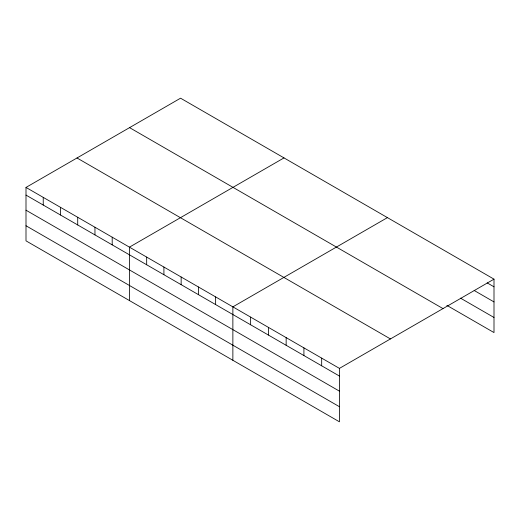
<?xml version="1.0" encoding="UTF-8"?>
<svg xmlns="http://www.w3.org/2000/svg" width="520" height="520" viewBox="0 0 520 520"><rect width="100%" height="100%" fill="white"/><g stroke="black" fill="none" stroke-linecap="round" stroke-linejoin="round"><path stroke-width="0.78" d="M26 187.428L339.437 368.381L339.437 421.811L26 240.851L26 187.428L180.564 98.189L494 279.149L494 332.572L446.862 305.364M283.998 157.905L129.435 247.143L129.435 300.573M387.433 217.62L232.869 306.858L232.869 360.288M339.437 368.381L494 279.149M487.168 282.88L494 286.819M474.188 290.485L494 301.918M460.525 298.149L494 317.48M129.558 127.634L442.995 308.594M77.005 157.976L390.442 338.936M26 195.097L339.437 376.058M26 210.197L339.437 391.157M26 225.758L339.437 406.712M321.672 358.131L321.672 365.807M303.914 347.874L303.914 355.55M286.15 337.623L286.15 345.293M268.392 327.366L268.392 335.043M250.627 317.115L250.627 324.786M215.625 296.907L215.625 304.584M198.386 286.956L198.386 294.625M181.149 276.998L181.149 284.674M163.91 267.046L163.91 274.722M146.673 257.094L146.673 264.771M112.197 237.192L112.197 244.862M94.959 227.233L94.959 234.91M77.714 217.282L77.714 224.958M60.476 207.331L60.476 215.007M43.238 197.379L43.238 205.056"/></g></svg>
